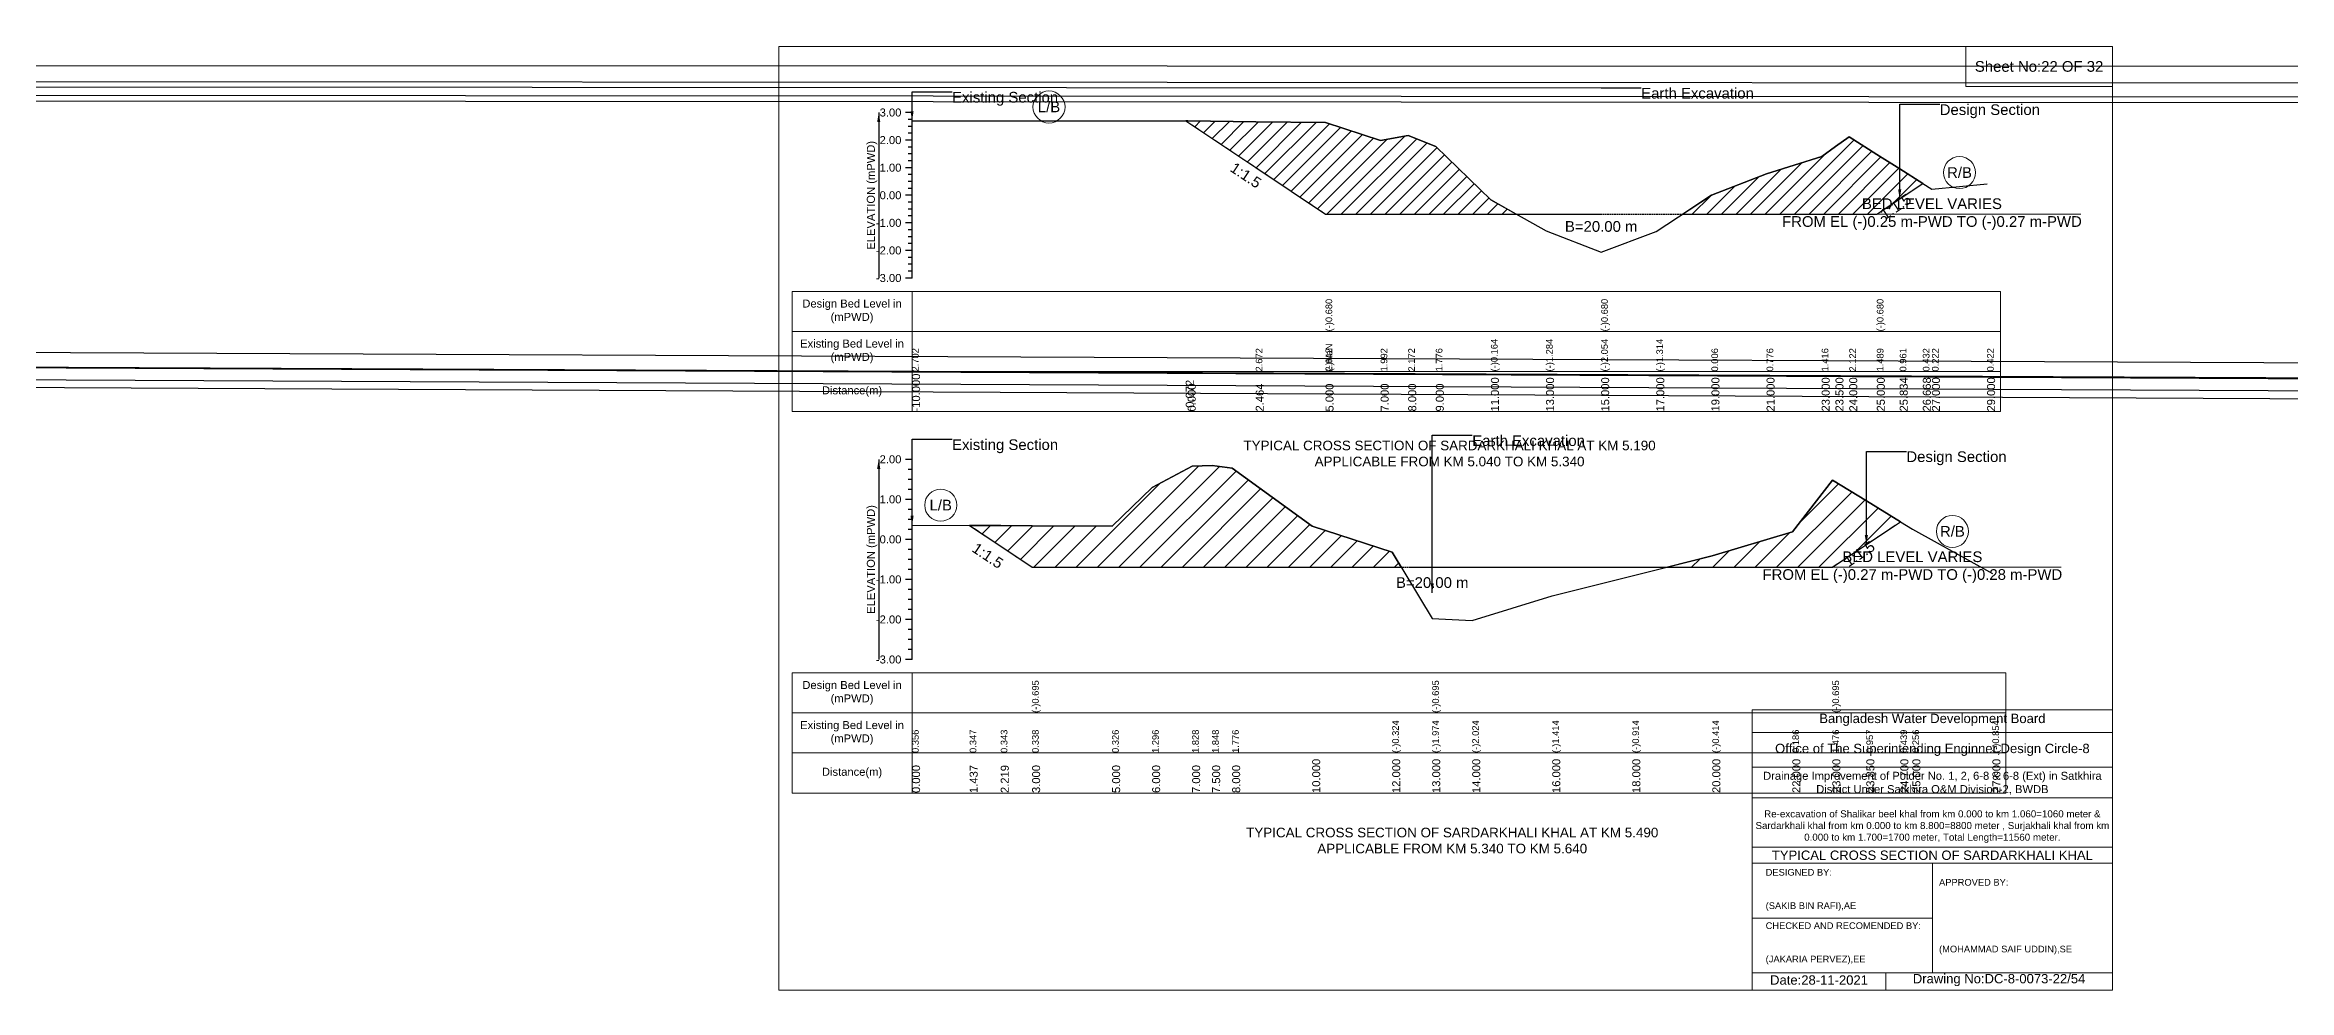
# Model space of a CAD drawing. Header units: inches. Extents: x 0 to 416000, y -4242 to 7.
# Drawn here: x 306699 to 316795, y -4242 to 7 of the extents above; entities that cross this region are included whole.
import ezdxf

# ---------------------------------------------------------------- set-up
doc = ezdxf.new("R2010")
doc.units = ezdxf.units.IN
doc.header["$LTSCALE"] = 7
doc.header["$MEASUREMENT"] = 0
doc.linetypes.add('DASHED', pattern=[0.75, 0.5, -0.25])
for name, color, linetype, lineweight in [('Cross section Data Border', 7, 'Continuous', 9), ('Cross Section Labels', 7, 'Continuous', 9), ('Design_Bed_Level for Xsection', 7, 'DASHED', 25), ('Existing_Bed_Level for Xsection', 7, 'Continuous', 25), ('Long Section Labels', 7, 'Continuous', 9)]:
    doc.layers.add(name, color=color, linetype=linetype, lineweight=lineweight)
doc.styles.get("Standard").update_dxf_attribs({"font": 'arial.ttf'})
doc.dimstyles.get("Standard").update_dxf_attribs({"dimtxt": 0.18, "dimasz": 0.18, "dimexe": 0.18, "dimexo": 0.0625, "dimgap": 0.09, "dimtad": 0, "dimtih": 1, "dimtoh": 1, "dimdec": 4, "dimzin": 0, "dimdsep": 46, "dimtxsty": 'Standard', "dimcen": 0.09, "dimadec": 0, "dimazin": 0, "dimtfac": 1, "dimtdec": 4, "dimtofl": 0, "dimtmove": 0, "dimatfit": 3, "dimfxl": 1, "dimtolj": 1, "dimtzin": 0, "dimarcsym": 0})

msp = doc.modelspace()

# ---------------------------------------------------------------- hatches: boundary and pattern name
at = {"layer": 'Existing_Bed_Level for Xsection'}
h = msp.add_hatch(dxfattribs=at)
h.set_pattern_fill('ANSI31', color=256, scale=372, style=0)
h.paths.add_polyline_path([(311831, -334), (311840, -340), (312146, -544), (312460, -754), (312708, -754), (312832, -754), (312956, -754), (313204, -754), (313318, -754), (313204, -690), (312956, -449), (312832, -400), (312708, -422), (312460, -342), (312146, -338), (311840, -334)])
h = msp.add_hatch(dxfattribs=at)
h.set_pattern_fill('ANSI31', color=256, scale=372, style=0)
h.paths.add_polyline_path([(314067, -754), (314196, -754), (314444, -754), (314692, -754), (314754, -754), (314816, -754), (314940, -754), (315043, -685), (315147, -616), (315043, -550), (314940, -485), (314816, -406), (314754, -449), (314692, -494), (314444, -573), (314196, -669)])
h = msp.add_hatch(dxfattribs=at)
h.set_pattern_fill('ANSI31', color=256, scale=540, style=0)
h.paths.add_polyline_path([(310859, -2153), (310999, -2247), (311140, -2341), (311500, -2341), (311680, -2341), (311860, -2341), (311950, -2341), (312040, -2341), (312400, -2341), (312760, -2341), (312800, -2341), (312760, -2274), (312400, -2157), (312040, -1896), (311950, -1883), (311860, -1887), (311680, -1982), (311500, -2157), (311140, -2155), (310999, -2154)])
h = msp.add_hatch(dxfattribs=at)
h.set_pattern_fill('ANSI31', color=256, scale=540, style=0)
h.paths.add_polyline_path([(313998, -2341), (314200, -2341), (314560, -2341), (314740, -2341), (314893, -2239), (315046, -2137), (314893, -2043), (314740, -1950), (314560, -2182), (314200, -2290)])

# ---------------------------------------------------------------- linework, layer by layer
at = {"layer": 'Cross section Data Border'}
for points in [[(310000, 0), (316000, 0), (316000, -4242), (310000, -4242)], [(315340, 0), (316000, 0), (316000, -180), (315340, -180)], [(310060, -1101), (315496, -1101), (315496, -1641), (310060, -1641)], [(310060, -2816), (315520, -2816), (315520, -3356), (310060, -3356)]]:
    msp.add_lwpolyline(points, close=True, dxfattribs=at)
for points in [[(310600, -1101), (310600, -1641)], [(310060, -1281), (315496, -1281)], [(310060, -1461), (315496, -1461)], [(310600, -2816), (310600, -3356)], [(310060, -2996), (315520, -2996)], [(314380, -4242), (314380, -2982), (316000, -2982)], [(314380, -3084), (316000, -3084)], [(310060, -3176), (315520, -3176)], [(314380, -3240), (316000, -3240)], [(314380, -3378), (316000, -3378)], [(314380, -3600), (316000, -3600)], [(314380, -3672), (316000, -3672)], [(315190, -3672), (315190, -4164)], [(314380, -3918), (315190, -3918)], [(314380, -4164), (316000, -4164)], [(314980, -4164), (314980, -4242)]]:
    msp.add_lwpolyline(points, dxfattribs=at)
at = {"layer": 'Cross Section Labels'}
for points in [[(314518, -754), (315858, -754)], [(314430, -2341), (315770, -2341)]]:
    msp.add_lwpolyline(points, dxfattribs=at)
for centre in [(311216, -272), (315312, -567), (310729, -2062), (315280, -2180)]:
    msp.add_circle(centre, 72, dxfattribs=at)
at = {"layer": 'Design_Bed_Level for Xsection'}
for points in [[(311831, -334), (312146, -544), (312460, -754), (313700, -754), (314940, -754), (315043, -685), (315147, -616)], [(310859, -2153), (310999, -2247), (311140, -2341), (312940, -2341), (314740, -2341), (314893, -2239), (315046, -2137)]]:
    msp.add_lwpolyline(points, dxfattribs=at)
at = {"layer": 'Existing_Bed_Level for Xsection'}
for points in [[(310600, -297), (310570, -297)], [(310600, -1041), (310600, -917), (310600, -793), (310600, -669), (310600, -545), (310600, -421), (310600, -297)], [(310600, -328), (310582, -328)], [(310600, -359), (310582, -359)], [(310600, -390), (310582, -390)], [(310600, -334), (311831, -334), (311840, -334), (312146, -338), (312460, -342), (312460, -342), (312708, -422), (312832, -400), (312956, -449), (313204, -690), (313452, -829), (313700, -924), (313700, -924), (313948, -832), (314196, -669), (314444, -573), (314692, -494), (314754, -449), (314816, -406), (314940, -485), (314940, -485), (315043, -550), (315147, -616), (315188, -642), (315436, -617)], [(310600, -421), (310570, -421)], [(310600, -452), (310582, -452)], [(310600, -483), (310582, -483)], [(310600, -545), (310570, -545)], [(310600, -514), (310582, -514)], [(310600, -576), (310582, -576)], [(310600, -669), (310570, -669)], [(310600, -607), (310582, -607)], [(310600, -638), (310582, -638)], [(310600, -700), (310582, -700)], [(310600, -793), (310570, -793)], [(310600, -731), (310582, -731)], [(310600, -762), (310582, -762)], [(310600, -824), (310582, -824)], [(310600, -855), (310582, -855)], [(310600, -886), (310582, -886)], [(310600, -917), (310570, -917)], [(310600, -948), (310582, -948)], [(310600, -979), (310582, -979)], [(310600, -1041), (310570, -1041)], [(310600, -1010), (310582, -1010)], [(310600, -1856), (310570, -1856)], [(310600, -1901), (310582, -1901)], [(310600, -2756), (310600, -2576), (310600, -2396), (310600, -2216), (310600, -2036), (310600, -1856)], [(310600, -2152), (310859, -2153), (310999, -2154), (311140, -2155), (311140, -2155), (311500, -2157), (311680, -1982), (311860, -1887), (311950, -1883), (312040, -1896), (312400, -2157), (312760, -2274), (312940, -2571), (312940, -2571), (313120, -2580), (313480, -2470), (313840, -2380), (314200, -2290), (314560, -2182), (314740, -1950), (314740, -1950), (314893, -2043), (315046, -2137), (315100, -2170), (315460, -2369)], [(310600, -1946), (310582, -1946)], [(310600, -1991), (310582, -1991)], [(310600, -2036), (310570, -2036)], [(310600, -2081), (310582, -2081)], [(310600, -2216), (310570, -2216)], [(310600, -2126), (310582, -2126)], [(310600, -2171), (310582, -2171)], [(310600, -2261), (310582, -2261)], [(310600, -2306), (310582, -2306)], [(310600, -2396), (310570, -2396)], [(310600, -2351), (310582, -2351)], [(310600, -2441), (310582, -2441)], [(310600, -2486), (310582, -2486)], [(310600, -2576), (310570, -2576)], [(310600, -2531), (310582, -2531)], [(310600, -2621), (310582, -2621)], [(310600, -2666), (310582, -2666)], [(310600, -2711), (310582, -2711)], [(310600, -2756), (310570, -2756)]]:
    msp.add_lwpolyline(points, dxfattribs=at)
for points in [[(311831, -334), (311831, -334), (311840, -340), (312146, -544), (312460, -754), (312460, -754), (312708, -754), (312832, -754), (312956, -754), (313204, -754), (313318, -754), (313204, -690), (312956, -449), (312832, -400), (312708, -422), (312460, -342), (312460, -342), (312146, -338), (311840, -334), (311831, -334)], [(314067, -754), (314196, -754), (314444, -754), (314692, -754), (314754, -754), (314816, -754), (314940, -754), (314940, -754), (315043, -685), (315147, -616), (315147, -616), (315147, -616), (315043, -550), (314940, -485), (314940, -485), (314816, -406), (314754, -449), (314692, -494), (314444, -573), (314196, -669)], [(310859, -2153), (310999, -2247), (311140, -2341), (311140, -2341), (311500, -2341), (311680, -2341), (311860, -2341), (311950, -2341), (312040, -2341), (312400, -2341), (312760, -2341), (312800, -2341), (312760, -2274), (312400, -2157), (312040, -1896), (311950, -1883), (311860, -1887), (311680, -1982), (311500, -2157), (311140, -2155), (311140, -2155), (310999, -2154)], [(313998, -2341), (314200, -2341), (314560, -2341), (314740, -2341), (314740, -2341), (314893, -2239), (315046, -2137), (315046, -2137), (315046, -2137), (314893, -2043), (314740, -1950), (314740, -1950), (314560, -2182), (314200, -2290)]]:
    msp.add_lwpolyline(points, close=True, dxfattribs=at)

# ---------------------------------------------------------------- texts
at = {"layer": 'Cross section Data Border', "attachment_point": 5}
for s, insert, char_height in [('Sheet No:22 OF 32', (315670, -90), 48), ('Bangladesh Water Development Board', (315190, -3027), 42), ('Office of The Superintending Enginner,Design Circle-8', (315190, -3162), 42)]:
    msp.add_mtext(s, dxfattribs=dict(at, insert=insert, char_height=char_height))
at = {"layer": 'Cross section Data Border'}
for s, insert, char_height, width, attachment_point in [('Design Bed Level in (mPWD)', (310330, -1191), 36, 480, 5), ('Existing Bed Level in (mPWD)', (310330, -1371), 36, 480, 5), ('Distance(m)', (310330, -1551), 36, 480, 5), ('Design Bed Level in (mPWD)', (310330, -2906), 36, 480, 5), ('Existing Bed Level in (mPWD)', (310330, -3086), 36, 480, 5), ('Distance(m)', (310330, -3266), 36, 480, 5), ('Drainage Improvement of Polder No. 1, 2, 6-8 & 6-8 (Ext) in Satkhira District Under Satkhira O&M Division-2, BWDB', (315190, -3312), 36, 1680, 5), ('Re-excavation of Shalikar beel khal from km 0.000 to km 1.060=1060 meter & Sardarkhali khal from km 0.000 to km 8.800=8800 meter , Surjakhali khal from km 0.000 to km 1.700=1700 meter, Total Length=11560 meter.', (315190, -3507), 31.468, 1620, 5), ('TYPICAL CROSS SECTION OF SARDARKHALI KHAL', (315190, -3636), 42, 1680, 5), ('DESIGNED BY:^J^J^J(SAKIB BIN RAFI),AE', (314440, -3792), 30, 840, 4), ('APPROVED BY:^J^J^J^J^J^J(MOHAMMAD SAIF UDDIN),SE', (315220, -3912), 30, 840, 4), ('CHECKED AND RECOMENDED BY:^J^J^J(JAKARIA PERVEZ),EE', (314440, -4032), 30, 840, 4), ('Date:28-11-2021', (314680, -4197), 42, 840, 5), ('Drawing No:DC-8-0073-22/54', (315490, -4197), 42, 1320, 5)]:
    msp.add_mtext(s, dxfattribs=dict(at, insert=insert, char_height=char_height, width=width, attachment_point=attachment_point))
at = {"layer": 'Cross Section Labels'}
for s, insert, char_height, attachment_point in [('Existing Section', (310780, -204), 48, 1), ('Earth Excavation', (313880, -186), 48, 1), ('L/B', (311216, -272), 48, 5), ('Design Section', (315223, -260), 48, 1), ('R/B', (315312, -567), 48, 5), ('BED LEVEL VARIES ^JFROM EL (-)0.25 m-PWD TO (-)0.27 m-PWD', (315188, -754), 48, 5), ('B=20.00 m', (313700, -785), 48, 2), ('Existing Section', (310780, -1766), 48, 1), ('TYPICAL CROSS SECTION OF SARDARKHALI KHAL AT KM 5.190^JAPPLICABLE FROM KM 5.040 TO KM 5.340', (313018, -1830), 43.2, 5), ('Earth Excavation', (313120, -1748), 48, 1), ('Design Section', (315073, -1820), 48, 1), ('L/B', (310729, -2062), 48, 5), ('R/B', (315280, -2180), 48, 5), ('BED LEVEL VARIES ^JFROM EL (-)0.27 m-PWD TO (-)0.28 m-PWD', (315100, -2341), 48, 5), ('B=20.00 m', (312940, -2386), 48, 2), ('TYPICAL CROSS SECTION OF SARDARKHALI KHAL AT KM 5.490^JAPPLICABLE FROM KM 5.340 TO KM 5.640', (313030, -3570), 43.2, 5)]:
    msp.add_mtext(s, dxfattribs=dict(at, insert=insert, char_height=char_height, attachment_point=attachment_point))
at = {"layer": 'Cross Section Labels', "char_height": 48, "attachment_point": 2}
for insert, rotation in [((312115, -559), 326.3099), ((315012, -700), 33.6901), ((310954, -2269), 326.3099), ((314848, -2261), 33.6901)]:
    msp.add_mtext('1:1.5', dxfattribs=dict(at, insert=insert, rotation=rotation))
at = {"layer": 'Existing_Bed_Level for Xsection', "char_height": 36, "attachment_point": 6}
for s, insert in [('3.00', (310552, -297)), ('2.00', (310552, -421)), ('1.00', (310552, -545)), ('0.00', (310552, -669)), ('-1.00', (310552, -793)), ('-2.00', (310552, -917)), ('-3.00', (310552, -1041)), ('2.00', (310552, -1856)), ('1.00', (310552, -2036)), ('0.00', (310552, -2216)), ('-1.00', (310552, -2396)), ('-2.00', (310552, -2576)), ('-3.00', (310552, -2756))]:
    msp.add_mtext(s, dxfattribs=dict(at, insert=insert))
at = {"layer": 'Existing_Bed_Level for Xsection', "char_height": 36, "attachment_point": 5, "rotation": 90}
for insert in [(310420, -669), (310420, -2306)]:
    msp.add_mtext('ELEVATION (mPWD)', dxfattribs=dict(at, insert=insert))
at = {"layer": 'Long Section Labels', "attachment_point": 1, "rotation": 90}
for s, insert, char_height in [('(-)0.680', (312460, -1281), 30), ('(-)0.680', (313700, -1281), 30), ('(-)0.680', (314940, -1281), 30), ('2.702', (310600, -1461), 30), ('2.702', (310600, -1461), 30), ('2.702', (310600, -1461), 30), ('2.672', (312146, -1461), 30), ('(-)NaN', (312460, -1461), 30), ('(-)NaN', (312460, -1461), 30), ('2.642', (312460, -1461), 30), ('2.642', (312460, -1461), 30), ('1.992', (312708, -1461), 30), ('2.172', (312832, -1461), 30), ('1.776', (312956, -1461), 30), ('1.776', (312956, -1461), 30), ('(-)0.164', (313204, -1461), 30), ('(-)1.284', (313452, -1461), 30), ('(-)2.054', (313700, -1461), 30), ('(-)2.054', (313700, -1461), 30), ('(-)1.314', (313948, -1461), 30), ('0.006', (314196, -1461), 30), ('0.776', (314444, -1461), 30), ('1.416', (314692, -1461), 30), ('2.122', (314816, -1461), 30), ('1.489', (314940, -1461), 30), ('1.489', (314940, -1461), 30), ('1.489', (314940, -1461), 30), ('0.961', (315043, -1461), 30), ('0.432', (315147, -1461), 30), ('0.222', (315188, -1461), 30), ('0.422', (315436, -1461), 30), ('-10.000', (310600, -1641), 36), ('-0.072', (311831, -1641), 36), ('11.000', (313204, -1641), 36), ('13.000', (313452, -1641), 36), ('15.000', (313700, -1641), 36), ('15.000', (313700, -1641), 36), ('15.000', (313700, -1641), 36), ('17.000', (313948, -1641), 36), ('19.000', (314196, -1641), 36), ('21.000', (314444, -1641), 36), ('23.000', (314692, -1641), 36), ('23.500', (314754, -1641), 36), ('24.000', (314816, -1641), 36), ('25.000', (314940, -1641), 36), ('25.000', (314940, -1641), 36), ('25.000', (314940, -1641), 36), ('25.834', (315043, -1641), 36), ('26.668', (315147, -1641), 36), ('27.000', (315188, -1641), 36), ('29.000', (315436, -1641), 36), ('0.000', (311840, -1641), 36), ('2.464', (312146, -1641), 36), ('5.000', (312460, -1641), 36), ('5.000', (312460, -1641), 36), ('5.000', (312460, -1641), 36), ('7.000', (312708, -1641), 36), ('8.000', (312832, -1641), 36), ('9.000', (312956, -1641), 36), ('(-)0.695', (311140, -2996), 30), ('(-)0.695', (312940, -2996), 30), ('(-)0.695', (314740, -2996), 30), ('0.356', (310600, -3176), 30), ('0.347', (310859, -3176), 30), ('0.343', (310999, -3176), 30), ('0.338', (311140, -3176), 30), ('0.338', (311140, -3176), 30), ('0.338', (311140, -3176), 30), ('0.326', (311500, -3176), 30), ('0.326', (311500, -3176), 30), ('1.296', (311680, -3176), 30), ('1.828', (311860, -3176), 30), ('1.848', (311950, -3176), 30), ('1.776', (312040, -3176), 30), ('(-)0.324', (312760, -3176), 30), ('(-)1.974', (312940, -3176), 30), ('(-)1.974', (312940, -3176), 30), ('(-)1.974', (312940, -3176), 30), ('(-)2.024', (313120, -3176), 30), ('(-)1.414', (313480, -3176), 30), ('(-)0.914', (313840, -3176), 30), ('(-)0.414', (314200, -3176), 30), ('0.186', (314560, -3176), 30), ('1.476', (314740, -3176), 30), ('1.476', (314740, -3176), 30), ('1.476', (314740, -3176), 30), ('0.957', (314893, -3176), 30), ('0.439', (315046, -3176), 30), ('0.256', (315100, -3176), 30), ('(-)0.854', (315460, -3176), 30), ('10.000', (312400, -3356), 36), ('12.000', (312760, -3356), 36), ('13.000', (312940, -3356), 36), ('13.000', (312940, -3356), 36), ('13.000', (312940, -3356), 36), ('14.000', (313120, -3356), 36), ('16.000', (313480, -3356), 36), ('18.000', (313840, -3356), 36), ('20.000', (314200, -3356), 36), ('22.000', (314560, -3356), 36), ('23.000', (314740, -3356), 36), ('23.000', (314740, -3356), 36), ('23.000', (314740, -3356), 36), ('23.850', (314893, -3356), 36), ('24.700', (315046, -3356), 36), ('25.000', (315100, -3356), 36), ('27.000', (315460, -3356), 36), ('0.000', (310600, -3356), 36), ('1.437', (310859, -3356), 36), ('2.219', (310999, -3356), 36), ('3.000', (311140, -3356), 36), ('3.000', (311140, -3356), 36), ('3.000', (311140, -3356), 36), ('5.000', (311500, -3356), 36), ('6.000', (311680, -3356), 36), ('7.000', (311860, -3356), 36), ('7.500', (311950, -3356), 36), ('8.000', (312040, -3356), 36)]:
    msp.add_mtext(s, dxfattribs=dict(at, insert=insert, char_height=char_height))

# ---------------------------------------------------------------- leaders
at = {"layer": 'Cross Section Labels', "annotation_type": 0, "has_hookline": 1, "hookline_direction": 0}
for points, text_width in [([(0, 0), (313700, -186), (313880, -186)], 497), ([(0, 0), (322958, -1614), (323138, -1614)], 497), ([(0, 0), (332446, -171), (332626, -171)], 497), ([(0, 0), (332565, -1624), (332745, -1624)], 497), ([(0, 0), (342778, -95), (342958, -95)], 497), ([(0, 0), (342899, -1611), (343079, -1611)], 497), ([(0, 0), (372584, -1671), (372764, -1671)], 497), ([(0, 0), (383141, -273), (383321, -273)], 497), ([(0, 0), (382536, -1802), (382716, -1802)], 497), ([(0, 0), (392544, -312), (392724, -312)], 497), ([(0, 0), (402652, -287), (402832, -287)], 497), ([(310600, -334), (310600, -204), (310780, -204)], 467), ([(315043, -685), (315043, -260), (315223, -260)], 441), ([(310600, -2152), (310600, -1766), (310780, -1766)], 467), ([(312940, -2456), (312940, -1748), (313120, -1748)], 497), ([(314893, -2239), (314893, -1820), (315073, -1820)], 441)]:
    msp.add_leader(points, dimstyle='Standard', override={"dimasz": 43.2}, dxfattribs=dict(at, text_width=text_width))
at = {"layer": 'Existing_Bed_Level for Xsection'}
for points in [[(310450, -297), (310450, -1041)], [(310450, -1856), (310450, -2756)]]:
    msp.add_leader(points, dimstyle='Standard', override={"dimasz": 43.2}, dxfattribs=at)

doc.saveas('drawing.dxf')
